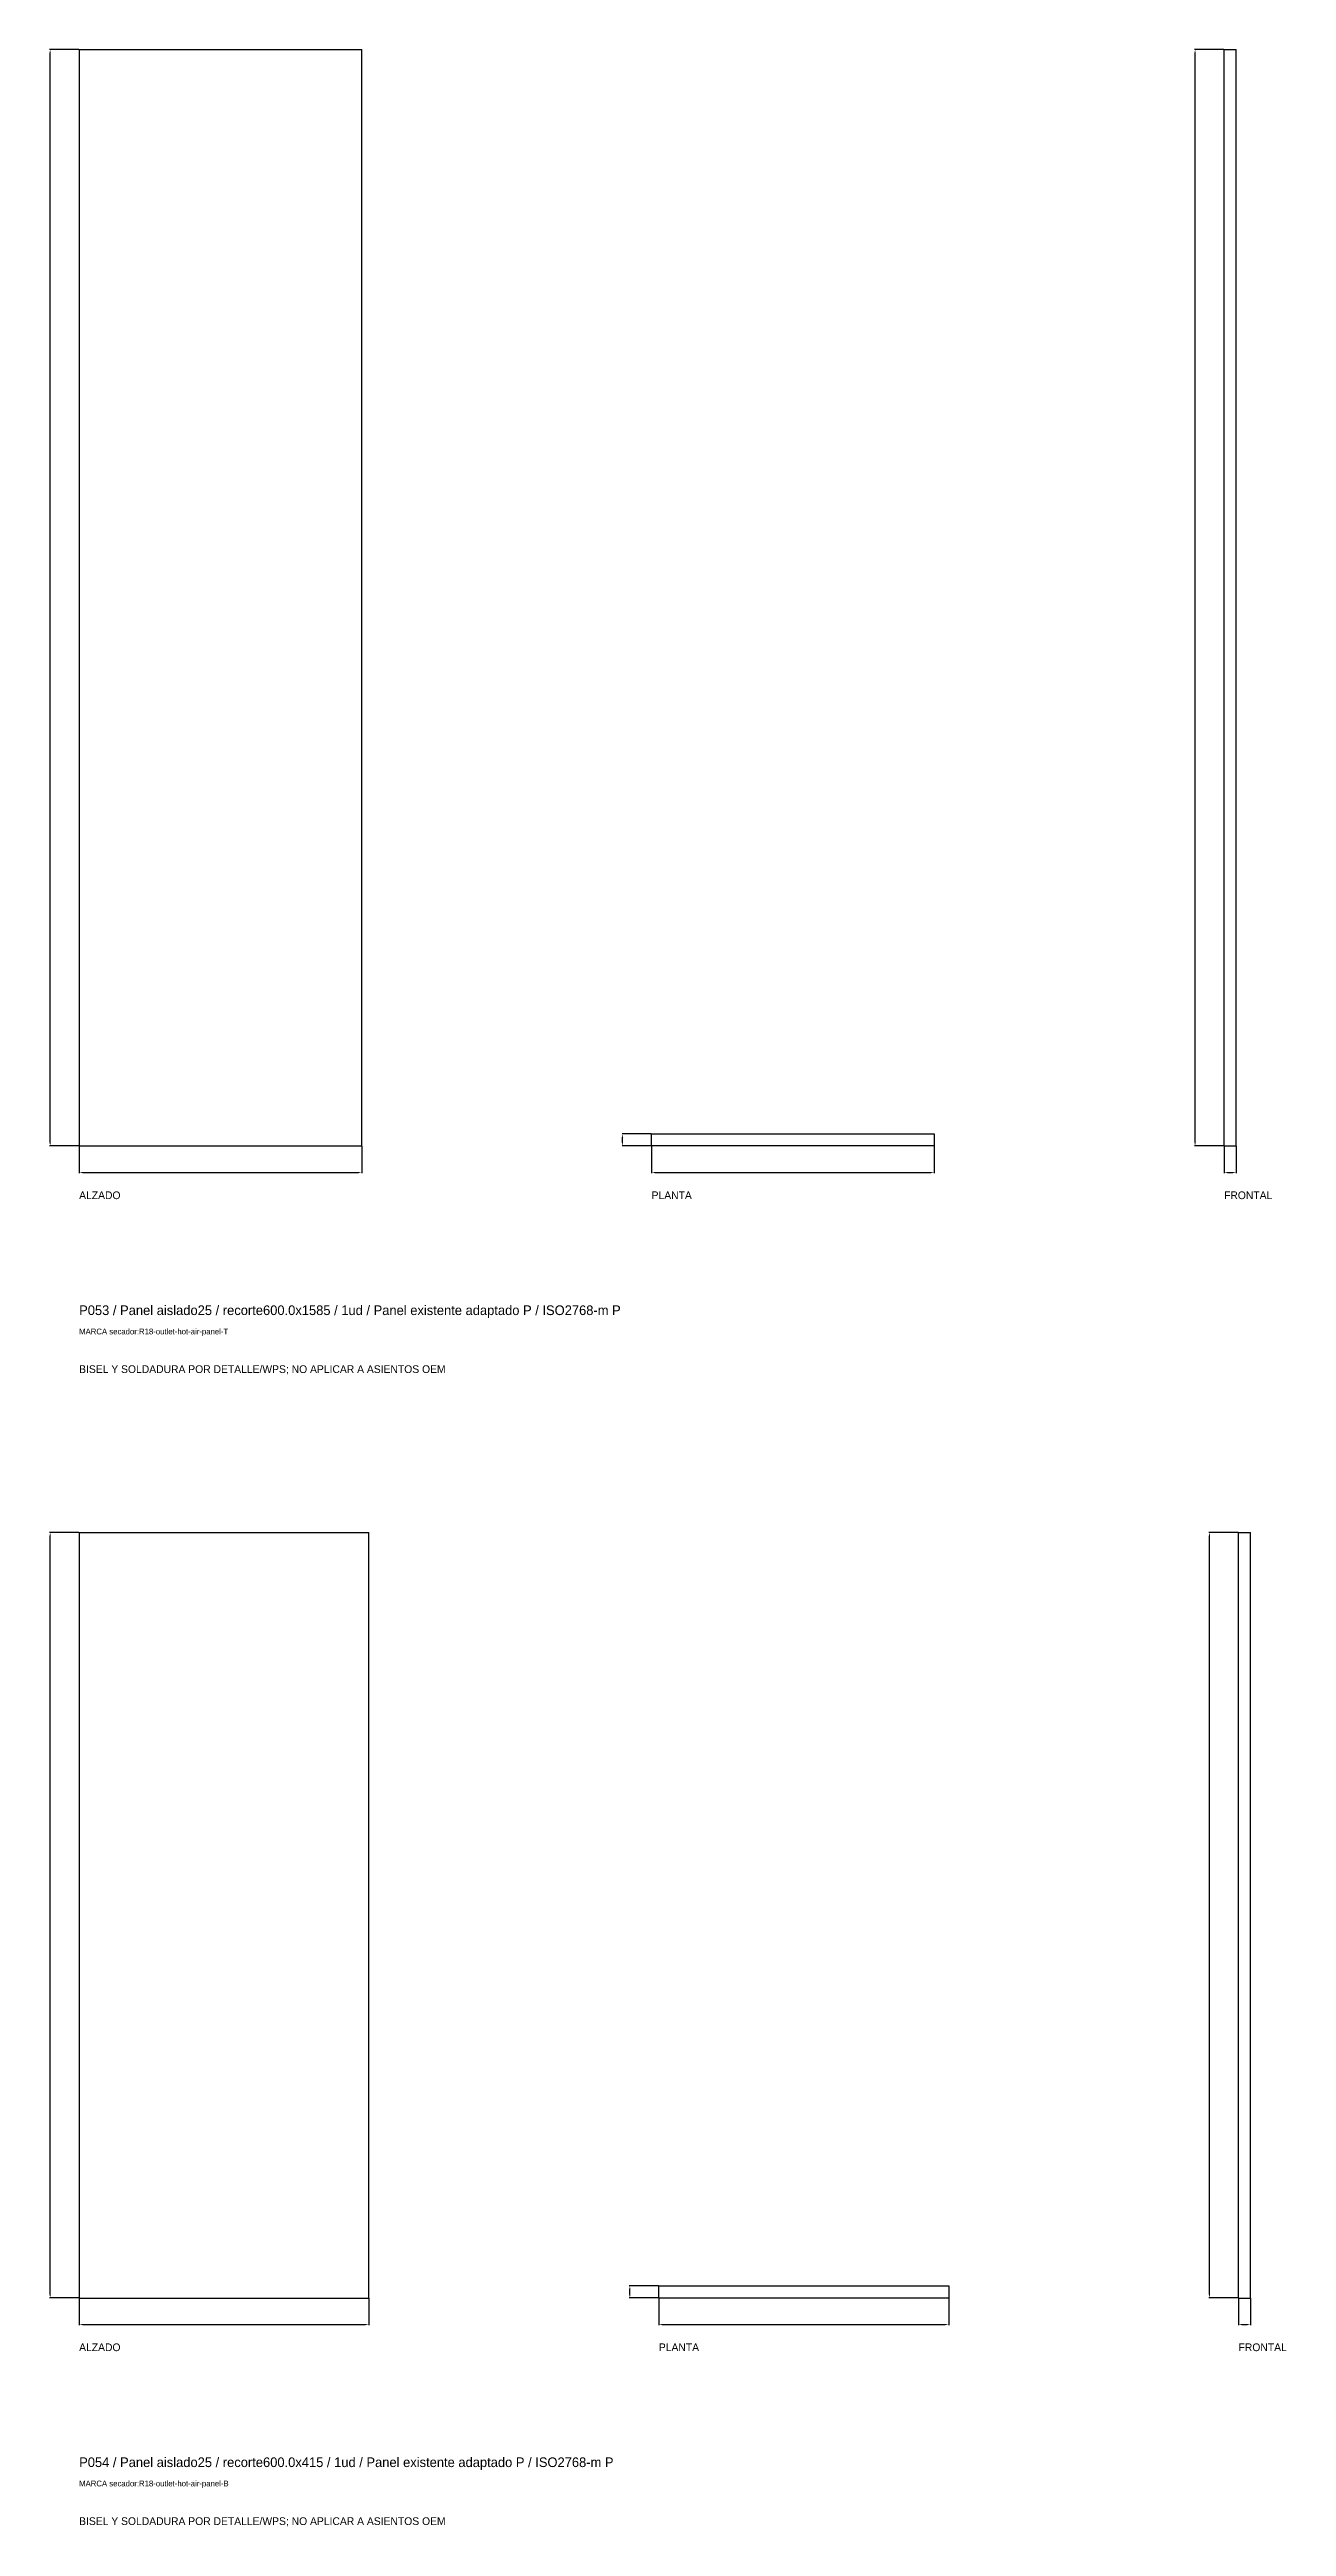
# Model space of a CAD drawing. Header units: millimetres. Extents: x -61 to 13940, y -87340 to 371.
# Drawn here: x -61 to 2499, y -70119 to -64991 of the extents above; entities that cross this region are included whole.
import ezdxf

# ---------------------------------------------------------------- set-up
doc = ezdxf.new("R2010")
doc.units = ezdxf.units.MM
for name, color, linetype in [('R18_COTAS_P', 1, 'Continuous'), ('R18_PIEZAS_P', 3, 'Continuous'), ('R18_TEXTOS', 7, 'Continuous')]:
    doc.layers.add(name, color=color, linetype=linetype)
doc.dimstyles.get("Standard").update_dxf_attribs({"dimtxt": 2.5, "dimasz": 2.5, "dimexe": 1.25, "dimexo": 0.625, "dimtad": 1, "dimcen": 2.5, "dimazin": 3, "dimtfac": 1, "dimtmove": 0, "dimatfit": 3, "dimarcsym": 0})

# ---------------------------------------------------------------- blocks, each defined once
blk = doc.blocks.new('*D315')
at = {"layer": 'Defpoints', "color": 0, "transparency": 16777216}
for p in [(0, -67261.2), (585, -67261.2), (585, -67316.2)]:
    blk.add_point(p, dxfattribs=at)
at = {"layer": 'R18_COTAS_P', "color": 0, "lineweight": -2, "transparency": 16777216}
for p, q in [((0, -67261.8), (0, -67317.5)), ((585, -67261.8), (585, -67317.5)), ((7, -67316.2), (578, -67316.2))]:
    blk.add_line(p, q, dxfattribs=at)
at = {"layer": 'R18_COTAS_P', "color": 0, "transparency": 16777216}
for points in [[(7, -67315.1), (7, -67317.4), (0, -67316.2)], [(578, -67315.1), (578, -67317.4), (585, -67316.2)]]:
    blk.add_solid(points, dxfattribs=at)
blk = doc.blocks.new('*D316')
at = {"layer": 'Defpoints', "color": 0, "transparency": 16777216}
for p in [(-60, -64991.2), (0, -64991.2), (0, -67261.2)]:
    blk.add_point(p, dxfattribs=at)
at = {"layer": 'R18_COTAS_P', "color": 0, "lineweight": -2, "transparency": 16777216}
for p, q in [((-0.6, -64991.2), (-61.3, -64991.2)), ((-60, -67254.2), (-60, -64998.2)), ((-0.6, -67261.2), (-61.3, -67261.2))]:
    blk.add_line(p, q, dxfattribs=at)
at = {"layer": 'R18_COTAS_P', "color": 0, "transparency": 16777216}
for points in [[(-61.2, -64998.2), (-58.8, -64998.2), (-60, -64991.2)], [(-61.2, -67254.2), (-58.8, -67254.2), (-60, -67261.2)]]:
    blk.add_solid(points, dxfattribs=at)
blk = doc.blocks.new('*D317')
at = {"layer": 'Defpoints', "color": 0, "transparency": 16777216}
for p in [(1185, -67261.2), (1770, -67261.2), (1770, -67316.2)]:
    blk.add_point(p, dxfattribs=at)
at = {"layer": 'R18_COTAS_P', "color": 0, "lineweight": -2, "transparency": 16777216}
for p, q in [((1185, -67261.8), (1185, -67317.5)), ((1770, -67261.8), (1770, -67317.5)), ((1192, -67316.2), (1763, -67316.2))]:
    blk.add_line(p, q, dxfattribs=at)
at = {"layer": 'R18_COTAS_P', "color": 0, "transparency": 16777216}
for points in [[(1192, -67315.1), (1192, -67317.4), (1185, -67316.2)], [(1763, -67315.1), (1763, -67317.4), (1770, -67316.2)]]:
    blk.add_solid(points, dxfattribs=at)
blk = doc.blocks.new('*D318')
at = {"layer": 'Defpoints', "color": 0, "transparency": 16777216}
for p in [(1125, -67236.2), (1185, -67236.2), (1185, -67261.2)]:
    blk.add_point(p, dxfattribs=at)
at = {"layer": 'R18_COTAS_P', "color": 0, "lineweight": -2, "transparency": 16777216}
for p, q in [((1184.4, -67236.2), (1123.8, -67236.2)), ((1184.4, -67261.2), (1123.8, -67261.2)), ((1125, -67254.2), (1125, -67243.2))]:
    blk.add_line(p, q, dxfattribs=at)
at = {"layer": 'R18_COTAS_P', "color": 0, "transparency": 16777216}
for points in [[(1123.8, -67243.2), (1126.2, -67243.2), (1125, -67236.2)], [(1123.8, -67254.2), (1126.2, -67254.2), (1125, -67261.2)]]:
    blk.add_solid(points, dxfattribs=at)
blk = doc.blocks.new('*D319')
at = {"layer": 'Defpoints', "color": 0, "transparency": 16777216}
for p in [(2370, -67261.2), (2395, -67261.2), (2395, -67316.2)]:
    blk.add_point(p, dxfattribs=at)
at = {"layer": 'R18_COTAS_P', "color": 0, "lineweight": -2, "transparency": 16777216}
for p, q in [((2370, -67261.8), (2370, -67317.5)), ((2395, -67261.8), (2395, -67317.5)), ((2377, -67316.2), (2388, -67316.2))]:
    blk.add_line(p, q, dxfattribs=at)
at = {"layer": 'R18_COTAS_P', "color": 0, "transparency": 16777216}
for points in [[(2377, -67315.1), (2377, -67317.4), (2370, -67316.2)], [(2388, -67315.1), (2388, -67317.4), (2395, -67316.2)]]:
    blk.add_solid(points, dxfattribs=at)
blk = doc.blocks.new('*D320')
at = {"layer": 'Defpoints', "color": 0, "transparency": 16777216}
for p in [(2310, -64991.2), (2370, -64991.2), (2370, -67261.2)]:
    blk.add_point(p, dxfattribs=at)
at = {"layer": 'R18_COTAS_P', "color": 0, "lineweight": -2, "transparency": 16777216}
for p, q in [((2369.4, -64991.2), (2308.8, -64991.2)), ((2310, -67254.2), (2310, -64998.2)), ((2369.4, -67261.2), (2308.8, -67261.2))]:
    blk.add_line(p, q, dxfattribs=at)
at = {"layer": 'R18_COTAS_P', "color": 0, "transparency": 16777216}
for points in [[(2308.8, -64998.2), (2311.2, -64998.2), (2310, -64991.2)], [(2308.8, -67254.2), (2311.2, -67254.2), (2310, -67261.2)]]:
    blk.add_solid(points, dxfattribs=at)
blk = doc.blocks.new('*D321')
at = {"layer": 'Defpoints', "color": 0, "transparency": 16777216}
for p in [(0, -69646.2), (600, -69646.2), (600, -69701.2)]:
    blk.add_point(p, dxfattribs=at)
at = {"layer": 'R18_COTAS_P', "color": 0, "lineweight": -2, "transparency": 16777216}
for p, q in [((0, -69646.8), (0, -69702.5)), ((600, -69646.8), (600, -69702.5)), ((7, -69701.2), (593, -69701.2))]:
    blk.add_line(p, q, dxfattribs=at)
at = {"layer": 'R18_COTAS_P', "color": 0, "transparency": 16777216}
for points in [[(7, -69700.1), (7, -69702.4), (0, -69701.2)], [(593, -69700.1), (593, -69702.4), (600, -69701.2)]]:
    blk.add_solid(points, dxfattribs=at)
blk = doc.blocks.new('*D322')
at = {"layer": 'Defpoints', "color": 0, "transparency": 16777216}
for p in [(-60, -68061.2), (0, -68061.2), (0, -69646.2)]:
    blk.add_point(p, dxfattribs=at)
at = {"layer": 'R18_COTAS_P', "color": 0, "lineweight": -2, "transparency": 16777216}
for p, q in [((-0.6, -68061.2), (-61.3, -68061.2)), ((-60, -69639.2), (-60, -68068.2)), ((-0.6, -69646.2), (-61.3, -69646.2))]:
    blk.add_line(p, q, dxfattribs=at)
at = {"layer": 'R18_COTAS_P', "color": 0, "transparency": 16777216}
for points in [[(-61.2, -68068.2), (-58.8, -68068.2), (-60, -68061.2)], [(-61.2, -69639.2), (-58.8, -69639.2), (-60, -69646.2)]]:
    blk.add_solid(points, dxfattribs=at)
blk = doc.blocks.new('*D323')
at = {"layer": 'Defpoints', "color": 0, "transparency": 16777216}
for p in [(1200, -69646.2), (1800, -69646.2), (1800, -69701.2)]:
    blk.add_point(p, dxfattribs=at)
at = {"layer": 'R18_COTAS_P', "color": 0, "lineweight": -2, "transparency": 16777216}
for p, q in [((1200, -69646.8), (1200, -69702.5)), ((1800, -69646.8), (1800, -69702.5)), ((1207, -69701.2), (1793, -69701.2))]:
    blk.add_line(p, q, dxfattribs=at)
at = {"layer": 'R18_COTAS_P', "color": 0, "transparency": 16777216}
for points in [[(1207, -69700.1), (1207, -69702.4), (1200, -69701.2)], [(1793, -69700.1), (1793, -69702.4), (1800, -69701.2)]]:
    blk.add_solid(points, dxfattribs=at)
blk = doc.blocks.new('*D324')
at = {"layer": 'Defpoints', "color": 0, "transparency": 16777216}
for p in [(1140, -69621.2), (1200, -69621.2), (1200, -69646.2)]:
    blk.add_point(p, dxfattribs=at)
at = {"layer": 'R18_COTAS_P', "color": 0, "lineweight": -2, "transparency": 16777216}
for p, q in [((1199.4, -69621.2), (1138.8, -69621.2)), ((1140, -69639.2), (1140, -69628.2)), ((1199.4, -69646.2), (1138.8, -69646.2))]:
    blk.add_line(p, q, dxfattribs=at)
at = {"layer": 'R18_COTAS_P', "color": 0, "transparency": 16777216}
for points in [[(1138.8, -69628.2), (1141.2, -69628.2), (1140, -69621.2)], [(1138.8, -69639.2), (1141.2, -69639.2), (1140, -69646.2)]]:
    blk.add_solid(points, dxfattribs=at)
blk = doc.blocks.new('*D325')
at = {"layer": 'Defpoints', "color": 0, "transparency": 16777216}
for p in [(2400, -69646.2), (2425, -69646.2), (2425, -69701.2)]:
    blk.add_point(p, dxfattribs=at)
at = {"layer": 'R18_COTAS_P', "color": 0, "lineweight": -2, "transparency": 16777216}
for p, q in [((2400, -69646.8), (2400, -69702.5)), ((2425, -69646.8), (2425, -69702.5)), ((2407, -69701.2), (2418, -69701.2))]:
    blk.add_line(p, q, dxfattribs=at)
at = {"layer": 'R18_COTAS_P', "color": 0, "transparency": 16777216}
for points in [[(2407, -69700.1), (2407, -69702.4), (2400, -69701.2)], [(2418, -69700.1), (2418, -69702.4), (2425, -69701.2)]]:
    blk.add_solid(points, dxfattribs=at)
blk = doc.blocks.new('*D326')
at = {"layer": 'Defpoints', "color": 0, "transparency": 16777216}
for p in [(2340, -68061.2), (2400, -68061.2), (2400, -69646.2)]:
    blk.add_point(p, dxfattribs=at)
at = {"layer": 'R18_COTAS_P', "color": 0, "lineweight": -2, "transparency": 16777216}
for p, q in [((2399.4, -68061.2), (2338.8, -68061.2)), ((2340, -69639.2), (2340, -68068.2)), ((2399.4, -69646.2), (2338.8, -69646.2))]:
    blk.add_line(p, q, dxfattribs=at)
at = {"layer": 'R18_COTAS_P', "color": 0, "transparency": 16777216}
for points in [[(2338.8, -68068.2), (2341.2, -68068.2), (2340, -68061.2)], [(2338.8, -69639.2), (2341.2, -69639.2), (2340, -69646.2)]]:
    blk.add_solid(points, dxfattribs=at)

msp = doc.modelspace()

# ---------------------------------------------------------------- linework, layer by layer
at = {"layer": 'R18_PIEZAS_P'}
for p, q in [((0, -64991.219), (585, -64991.219)), ((0, -64991.219), (0, -67261.219)), ((585, -67261.219), (585, -64991.219)), ((2370, -64991.219), (2395, -64991.219)), ((2370, -67261.219), (2370, -64991.219)), ((2395, -67261.219), (2395, -64991.219)), ((0, -67261.219), (585, -67261.219)), ((1185, -67261.219), (1185, -67236.219)), ((1185, -67236.219), (1770, -67236.219)), ((1770, -67261.219), (1185, -67261.219)), ((1770, -67236.219), (1770, -67261.219)), ((2370, -67261.219), (2395, -67261.219)), ((0, -68061.219), (600, -68061.219)), ((0, -68061.219), (0, -69646.219)), ((600, -69646.219), (600, -68061.219)), ((2400, -68061.219), (2425, -68061.219)), ((2400, -69646.219), (2400, -68061.219)), ((2425, -69646.219), (2425, -68061.219)), ((1200, -69646.219), (1200, -69621.219)), ((1200, -69621.219), (1800, -69621.219)), ((1800, -69621.219), (1800, -69646.219)), ((0, -69646.219), (600, -69646.219)), ((1800, -69646.219), (1200, -69646.219)), ((2400, -69646.219), (2425, -69646.219))]:
    msp.add_line(p, q, dxfattribs=at)

# ---------------------------------------------------------------- texts
at = {"layer": 'R18_TEXTOS'}
for s, height, p in [('ALZADO', 16, (0, -67371.219)), ('PLANTA', 16, (1185, -67371.219)), ('FRONTAL', 16, (2370, -67371.219)), ('P053 / Panel aislado25 / recorte600.0x1585 / 1ud / Panel existente adaptado P / ISO2768-m P', 20, (0, -67611.219)), ('MARCA secador:R18-outlet-hot-air-panel-T', 12, (0, -67651.219)), ('BISEL Y SOLDADURA POR DETALLE/WPS; NO APLICAR A ASIENTOS OEM', 16, (0, -67731.219)), ('ALZADO', 16, (0, -69756.219)), ('PLANTA', 16, (1200, -69756.219)), ('FRONTAL', 16, (2400, -69756.219)), ('P054 / Panel aislado25 / recorte600.0x415 / 1ud / Panel existente adaptado P / ISO2768-m P', 20, (0, -69996.219)), ('MARCA secador:R18-outlet-hot-air-panel-B', 12, (0, -70036.219)), ('BISEL Y SOLDADURA POR DETALLE/WPS; NO APLICAR A ASIENTOS OEM', 16, (0, -70116.219))]:
    msp.add_text(s, height=height, dxfattribs=at).set_placement(p)

# ---------------------------------------------------------------- dimensions: what is measured, and where the dimension line sits
at = {"layer": 'R18_COTAS_P'}
for base, p1, p2, picture, middle in [((-60, -64991.219), (0, -67261.219), (0, -64991.219), '*D316', (-60, -66126.219)), ((2310, -64991.219), (2370, -67261.219), (2370, -64991.219), '*D320', (2310, -66126.219)), ((1125, -67236.219), (1185, -67261.219), (1185, -67236.219), '*D318', (1125, -67248.719)), ((-60, -68061.219), (0, -69646.219), (0, -68061.219), '*D322', (-60, -68853.719)), ((2340, -68061.219), (2400, -69646.219), (2400, -68061.219), '*D326', (2340, -68853.719)), ((1140, -69621.219), (1200, -69646.219), (1200, -69621.219), '*D324', (1140, -69633.719))]:
    dim = msp.add_linear_dim(base=base, p1=p1, p2=p2, angle=90, dimstyle='Standard', override={"dimtxt": 16, "dimasz": 7, "dimtad": 1, "dimdec": 2}, dxfattribs=at)
    dim.commit()
    dim.dimension.update_dxf_attribs({"geometry": picture, "text_midpoint": middle})
for base, p1, p2, picture, middle in [((585, -67316.219), (0, -67261.219), (585, -67261.219), '*D315', (292.5, -67316.219)), ((1770, -67316.219), (1185, -67261.219), (1770, -67261.219), '*D317', (1477.5, -67316.219)), ((2395, -67316.219), (2370, -67261.219), (2395, -67261.219), '*D319', (2382.5, -67316.219)), ((600, -69701.219), (0, -69646.219), (600, -69646.219), '*D321', (300, -69701.219)), ((1800, -69701.219), (1200, -69646.219), (1800, -69646.219), '*D323', (1500, -69701.219)), ((2425, -69701.219), (2400, -69646.219), (2425, -69646.219), '*D325', (2412.5, -69701.219))]:
    dim = msp.add_linear_dim(base=base, p1=p1, p2=p2, dimstyle='Standard', override={"dimtxt": 16, "dimasz": 7, "dimtad": 1, "dimdec": 2}, dxfattribs=at)
    dim.commit()
    dim.dimension.update_dxf_attribs({"geometry": picture, "text_midpoint": middle})

doc.saveas('drawing.dxf')
